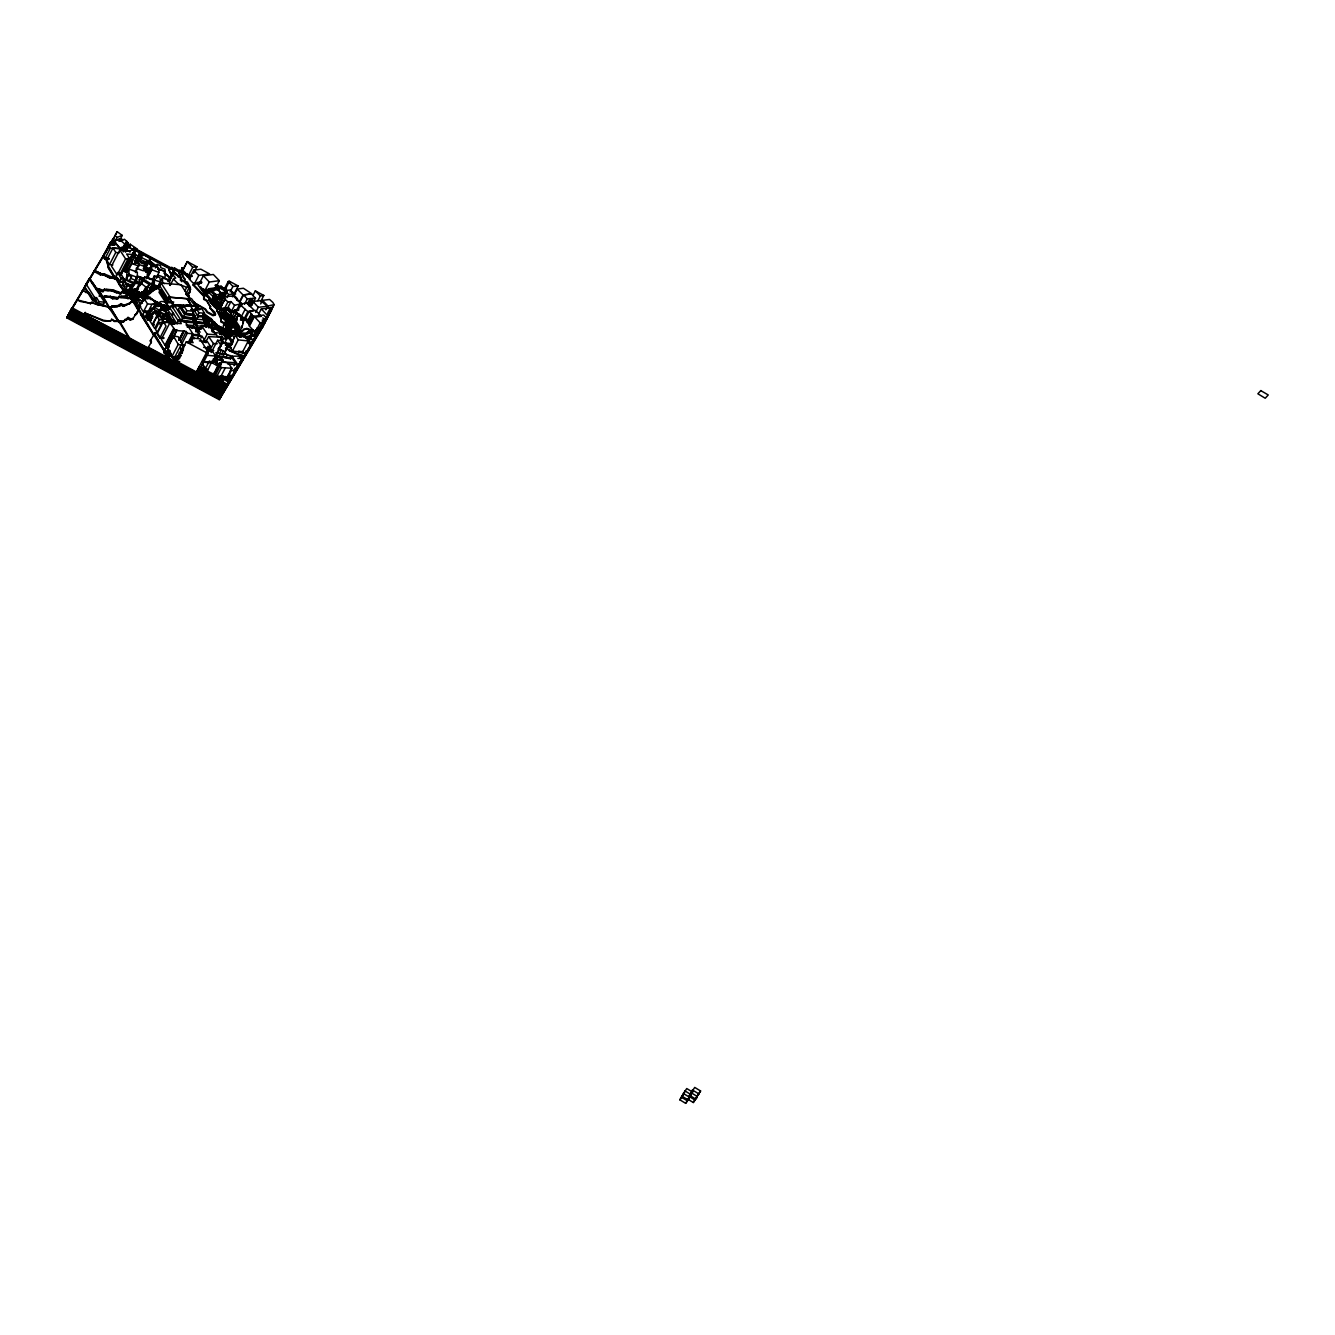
<?xml version="1.0" encoding="UTF-8"?>
<svg xmlns="http://www.w3.org/2000/svg" width="1335" height="1335" viewBox="0 0 1335 1335"><rect width="100%" height="100%" fill="white"/><g stroke="black" fill="none" stroke-linecap="round" stroke-linejoin="round"><path stroke-width="1.5" d="M139.374 279.449L140.893 278.615L139.374 279.449L139.09 283.804L135.87 283.07L136.537 277.046L136.27 282.603M131.564 259.207L131.881 263.579L126.892 273.074L126.875 278.297L128.961 274.259L128.978 269.053L137.338 272.173L137.321 277.396L135.236 281.418M228.719 307.951L231.439 313.208L228.368 309.753L228.719 307.951L231.639 310.938L238.932 309.904M169.061 346.433L166.892 345.682L165.24 348.952L174.968 329.812L169.879 322.82L161.318 339.34L164.989 345.181L168.727 347.1M145.465 266.783L145.382 264.564L140.909 262.962L140.876 261.493L138.356 260.492L138.273 264.263L145.465 266.783L143.379 270.821L136.187 268.302M167.275 317.647L167.259 318.548L167.543 317.146M234.109 318.364L234.626 315.961L234.743 320.517L234.459 317.697M178.757 273.692L179.174 271.239L181.109 278.581L179.107 273.024M182.728 346.9L183.179 350.771L183.896 344.63L183.079 346.232M189.403 293.032L189.837 290.596L189.403 293.032L185.732 294.534M139.391 283.771L139.724 278.781M139.658 283.27L141.443 282.553L141.627 284.255M146.166 263.179L146.249 262.077L136.754 257.788L136.921 260.475L146.166 263.179L143.279 268.602M229.937 345.848L230.721 348.368L228.151 346.483L227.985 344.647L232.023 344.213M227.851 346.065L228.335 343.979M125.173 281.418L127.192 274.91L131.464 276.612L131.281 278.631L135.035 280.133L133.049 286.207L133.3 283.487M127.192 274.91L126.775 279.632L134.785 282.853M223.763 324.238L223.579 325.957L223.946 322.703L221.059 321.151L220.559 316.245L217.021 310.721L221.043 319.165L220.709 321.835L224.096 323.571M259.474 327.893L257.188 328.093L256.904 330.012L256.12 329.678L258.039 331.264L259.941 328.093L251.164 343.879L248.293 342.695L248.777 338.423L253.066 330.162L257.588 332.014L255.385 336.153L253.967 335.536M238.448 335.652L242.57 335.168L248.644 337.755L248.977 341.343L251.714 342.778M248.293 342.695L252.565 334.434L253.066 330.162M162.703 319.933L163.02 317.196M163.938 318.598L164.405 314.509L167.476 315.961L167.025 318.03L168.911 318.831L167.359 319.983L163.938 318.598L162.186 321.952M238.064 327.726L237.864 329.428L238.414 327.058L234.693 323.254L234.276 321.218L234.343 323.921L238.414 327.058M135.636 272.54L139.257 263.813L135.236 262.311L135.119 260.392M221.109 343.896L221.71 339.407L220.158 337.221L208.644 336.604L205.974 341.743M222.828 298.373L220.041 298.039C218.323 297.438 220.158 292.265 225.899 294.551M219.207 298.456L219.774 296.253M243.27 321.568L243.037 323.254L243.621 320.884L240.734 319.349L243.621 320.884M162.336 319.749L162.72 316.962M160.45 316.412L159.649 312.841L163.771 314.943L163.22 318.815L160.467 317.797M239.232 328.393L239.115 329.244L239.799 326.941L236.162 321.368L236.295 324.105L239.582 327.726M236.979 316.378C237.496 323.704 234.71 317.78 238.348 315.294L236.645 317.046M256.203 335.452L252.565 334.434M260.408 326.992L253.316 340.275L248.777 338.423M173.567 269.086L173.984 272.64C178.339 274.092 177.104 276.478 173.633 273.308L172.882 271.389L174.618 268.068L187.367 274.91M137.855 310.621L137.155 312.924L138.723 308.418L137.772 310.788A20.526 9.979 27.4 0 1 135.302 314.91M153.091 279.683L147.718 277.68L147.668 275.794L146.299 278.765M253.617 336.22L255.586 336.487L256.086 335.002L254.735 334.918L256.053 335.686M157.146 313.208L157.58 311.372L151.956 307.984L149.804 309.486L153.742 313.792M172.515 320.767L171.514 323.537L172.515 320.767L168.46 313.675L167.759 316.946L168.46 313.675M171.764 323.037L172.248 321.268M168.744 347.617L168.761 346.049M144.747 276.962L143.479 279.182L152.123 284.522L154.393 282.536L153.592 279.849L144.747 276.962L140.192 285.506M232.407 316.495L233.024 320.45L232.407 316.495L235.127 309.853L237.88 309.436M223.93 325.289L222.227 328.861L220.325 328.861M235.127 309.853L234.076 312.907M215.636 364.505L216.737 361.535M241.635 326.124L241.652 327.926L243.387 322.569M125.407 286.825L122.286 285.29L124.939 279.666L132.749 283.471L130.096 289.111L130.997 286.825M122.286 285.29L124.939 279.666M167.075 322.619L167.86 320.884L166.908 320.216M231.239 375.936L230.638 377.204L231.239 375.936L227.935 375.052M216.971 353.224L214.818 357.913L222.962 341.677L222.261 340.642L217.605 340.291L211.28 352.523L211.965 349.803L212.198 351.088M213.333 359.082L214.985 360.383L217.204 355.661L218.306 355.627L215.819 355.794M169.144 315.561L167.476 312.724L166.691 314.309L169.144 315.561L167.409 318.915M189.37 287.242L174.234 271.956L172.349 272.474L172.515 274.593L175.769 278.03L173.433 279.048L178.256 283.904L186.683 287.325L189.37 287.242L186.616 292.549M262.928 326.641L219.274 399.682L66.75 317.813L71.973 307.734L224.497 389.603M77.53 299.924L90.663 303.395L80.417 301.476L76.813 299.741L77.881 299.257M86.091 283.954L84.355 287.309L92.866 300.826L94.768 300.992L97.305 305.031L99.04 301.677L96.504 297.638L94.601 297.471L86.091 283.954L89.111 278.915L104.614 302.194L102.878 305.548L99.157 305.198M83.271 290.329L82.269 290.713L89.295 292.699L93.567 299.474L95.469 299.657L98.006 303.679L103.563 304.196M87.376 282.269L89.111 278.915M108.519 245.657L110.354 248.16L119.8 248.56L117.063 244.705L112.207 244.505L110.671 242.069L102.845 256.587L104.697 259.057L108.786 259.441M105.448 252.131L110.671 242.069M108.736 246.658L110.822 242.62L113.492 245.256L115.561 242.069L114.109 240.867L111.756 245.39M110.288 244.038L117.196 231.673L122.236 235.394L119.766 240.183M111.79 242.069L112.841 240.066M114.71 236.445L117.196 231.673M82.92 290.997L86.158 291.881M112.207 242.636L113.592 239.95L112.908 239.149L108.218 246.975L108.903 247.643M104.697 259.057L110.354 248.16M92.515 283.421L89.729 278.314L96.787 289.728L102.979 291.714L104.397 289.178L112.29 289.778L121.301 292.816L120.701 293.984L111.673 290.963L103.796 290.346M115.427 240.617L117.079 237.413L122.236 235.394M89.295 292.699L85.807 292.549M113.992 245.089L115.561 242.069M123.421 251.848L121.669 248.844L113.024 247.926L106.717 260.091L109.453 264.63L112.874 264.981M100.976 273.708L94.568 270.271L93.951 271.439L100.359 274.876L100.976 273.708C106.299 273.675 110.605 277.363 115.761 278.014M122.503 281.635L119.75 281.284L118.214 278.598L115.845 277.847L115.144 279.199L108.152 267.834L107.985 263.98L108.402 267.334L115.411 278.681M107.968 265.548L119.182 284.488L125.306 293.483L126.324 292.198L127.676 295.769L115.845 277.847M100.359 274.876L104.08 275.06L104.681 273.875M109.453 264.63L115.761 252.465L113.024 247.926M96.787 289.728L97.488 288.377L109.52 308.518L112.007 306.015L117.981 305.598L121.068 303.629L123.955 305.181L130.029 303.012L123.337 306.366L120.45 304.814L121.068 303.629M110.488 321.284L103.412 320.25L84.923 312.991L103.079 320.917L110.488 321.284L111.656 319.249L114.543 320.784L119.466 321.034L129.445 337.939L147.951 347.884M110.571 308.569L111.189 307.384L91.13 302.695L110.922 307.884M92.866 300.826L94.601 297.471M98.84 290.112L99.441 288.927L103.579 290.546L102.979 291.714M119.816 250.012L111.472 266.132L117.213 274.96L125.573 258.84L119.816 250.012L130.279 250.98L132.699 249.395L134.852 252.732L125.173 271.94L126.858 272.056L135.219 255.936L132.999 252.832L124.639 268.952L126.858 272.056M94.768 300.992L96.504 297.638M124.522 247.709L126.608 243.688L127.376 244.338L125.29 248.377L124.522 247.709L126.308 247.125L124.339 245.44L126.858 241.268L122.169 250.446M101.727 291.647L102.328 290.479M118.882 241.151L124.505 239.282L128.394 243.087L125.039 249.378L124.255 248.71L126.675 244.272L130.329 246.224M104.08 275.06L109.854 278.164L110.455 276.979M135.402 251.431L136.787 248.744L130.179 244.222L127.509 246.107L125.423 250.129L128.093 248.243M98.94 296.036L109.787 297.221L112.674 298.773L117.764 298.79L118.364 297.622L104.831 295.786L102.645 298.289L102.211 296.253M125.256 251.514L127.976 246.725L136.237 251.33L137.071 250.112L140.459 251.981L138.69 255.385M125.323 251.831L127.976 246.725M102.244 296.887L103.746 297.655M106.249 290.463L106.85 289.295M128.777 246.908L130.179 244.222M102.645 298.289L103.346 296.954L109.787 308.001M109.854 278.164L113.558 278.348L114.159 277.163M103.396 298.322L104.013 297.154M104.213 296.954L104.831 295.786M107.968 290.78L108.586 289.595M117.697 272.574L115.961 275.928L119.399 281.952L122.153 282.302L123.888 278.948L120.45 272.924L117.697 272.574L121.151 278.598L123.888 278.948M94.218 270.938L110.104 277.663L117.146 278.548M119.966 274.359L128.327 258.239L129.545 258.406L121.201 274.526M111.673 290.963L112.29 289.778M118.214 278.598L116.796 279.215M120.567 275.244L128.928 259.123L128.327 258.239M109.787 297.221L110.388 296.053M113.325 291.38L113.942 290.212M129.545 258.406L126.625 254.034L132.699 254.568L124.339 270.688L125.173 271.94M119.399 281.952L121.151 278.598M119.182 284.488L125.573 292.982M108.235 306.683L118.765 322.369L123.521 321.902L128.043 317.396L130.93 318.931L133.2 318.347L130.313 320.116L127.426 318.564L128.043 317.396M133.817 257.388L135.402 254.334L135.653 260.842L134.067 263.896M112.674 298.773L113.275 297.605M116.212 292.932L116.829 291.764M109.52 308.518L110.221 307.167L129.178 338.439L128.477 337.338M125.29 280.15L121.669 277.363M112.007 306.015L111.389 307.2L119.633 306.182L120.801 304.146L123.604 305.865L127.142 304.78M136.32 259.274L140.459 251.981M116.379 298.957L116.979 297.788M119.516 293.8L120.117 292.632M138.339 260.392L142.394 253.199L150.454 258.69L148.869 261.093L139.04 256.437L135.185 263.846L135.019 261.143L138.273 262.678M139.524 256.353L136.387 261.543M113.659 306.599L117.363 306.783M125.64 283.421L123.888 286.775L125.523 289.612L130.329 289.395L132.065 286.04L125.64 283.421L127.276 286.241L125.523 289.612M131.03 298.673L131.648 297.505L128.527 297.638L125.623 296.086L119.182 296.253L118.581 297.421L131.03 298.673L132.465 296.136L140.509 294.801M128.177 295.135L126.007 292.131L122.119 291.447L121.518 292.615L125.306 293.483M136.971 263.179L138.356 260.492M137.488 292.966L131.147 293.183L129.078 292.065L127.943 294.251L125.623 293.55L123.654 290.429L125.54 289.695M129.729 279.983L131.464 276.612M138.757 262.494L141.61 257.104M121.034 297.538L121.652 296.37M123.704 293.183L124.305 292.015M135.102 271.806L139.257 263.813M111.656 319.249L114.193 321.468L123.871 321.234M125.623 293.55L126.324 292.198M119.633 306.182L120.233 305.014M127.943 294.251L126.775 292.332L127.926 290.296L135.002 289.194L141.86 294.651M128.26 290.88L127.526 292.315L127.926 290.296L134.968 289.278M125.023 297.254L125.623 296.086M131.314 285.173L129.578 288.527L130.329 289.395M127.125 293.817L127.743 292.649L130.162 295.753L138.089 295.335L143.546 297.455L135.369 295.586M136.187 277.713L137.071 276.212M130.279 290.212L130.947 289.461L123.654 290.429M137.088 276.595L144.547 278.297M144.514 265.448L146.249 262.077M123.337 306.366L123.955 305.181M135.87 283.07L136.554 281.735L134.868 280.817L137.321 283.204L141.093 283.22L142.278 281.184L141.577 282.436M127.91 298.806L128.527 297.638M123.955 292.682L130.363 294.701L131.147 293.183M125.14 305.515L123.688 305.698M140.626 293.249L139.057 296.27L129.912 296.253L130.696 294.751L129.078 292.065M137.054 283.704L137.655 282.536L139.691 282.636M146.416 267.968L144.514 265.264L146.216 266.199L148.869 261.093M147.801 263.796L150.454 258.69M127.192 291.731L134.268 290.613L135.002 289.194M144.781 270.705L145.815 271.255L144.781 270.705L146.767 267.3L144.847 264.597L146.566 265.531M149.637 273.224L145.832 271.94L146.767 267.3M118.765 322.369L119.466 321.034M132.465 296.136L131.848 297.304L139.057 296.27M126.775 292.332L133.283 292.131L136.487 288.744L134.902 290.396M132.065 301.994L130.229 302.828L132.449 301.844L131.364 298.806L137.956 309.97M139.791 282.469L138.606 285.089L139.474 283.587M132.599 297.338L133.216 296.17M145.832 271.94L146.8 267.517L150.671 268.685L150.655 266.833L149.603 268.852M130.363 294.701L134.084 294.885L134.868 293.366M144.647 290.646L143.596 292.031L145.031 292.932L149.353 284.589L142.795 280.5L136.12 291.113L138.473 288.827M140.976 282.236L142.712 278.865L143.029 281.568M121.268 322.503L127.225 318.765L124.355 320.534L124.956 319.349M132.449 301.844L133.15 300.509L138.223 309.47M151.706 265.264L147.25 273.859L147.384 278.348L151.84 269.753L151.706 265.264L158.331 267.617L158.999 272.423L156.312 277.58M131.014 299.474L134.802 298.589L131.281 298.973L132.716 301.343M134.084 294.885L136.704 294.484L138.306 291.597L141.41 293.266M163.204 310.521L158.982 303.445L142.778 293.9L141.21 296.921L135.119 296.086L135.903 294.584L130.613 294.918L128.978 292.231C131.531 293.7 137.288 294.935 138.69 291.564M130.496 302.311L136.27 298.906M123.521 321.902L124.138 320.717M137.422 303.145L134.384 301.326L137.305 296.67L139.124 297.772L140.475 296.287L144.714 298.823L142.178 301.61L136.12 297.972M136.804 296.704L137.405 295.536M138.089 295.335L134.384 301.326M143.279 298.473L140.642 296.42L137.004 297.705L134.384 300.575M137.905 296.47L139.474 293.45L141.376 293.116L140.158 295.469L137.522 296.086M140.759 306.533L137.972 306.249L135.736 302.377L137.472 299.023L142.495 301.076M138.84 296.887L138.239 298.055L140.642 296.42M140.976 294.101L142.194 291.748L145.048 293.85L151.022 291.03M155.361 267.985L157.196 264.447L160.584 265.698L160.734 267.668L164.973 269.186L165.123 277.663L158.181 275.127L156.629 278.147M141.51 295.335L145.832 286.992L140.425 282.786M142.995 294.05L146.45 287.392L149.353 284.589M130.313 320.116L130.93 318.931M137.972 306.249L139.724 302.878L137.472 299.023M142.294 298.373L143.679 295.686L149.286 298.289M144.18 295.536L154.593 287.526L154.293 284.806L157.797 286.174M146.199 293.583L145.181 292.732L146.683 290.88L145.532 292.065L146.716 294.518M152.641 279.182L154.393 275.794L159.916 277.613L160.434 282.019L157.797 287.092M146.833 290.73L148.736 291.03L150.638 289.378L152.073 290.146L155.044 288.126M136.337 314.292L136.938 313.108L135.035 315.41L137.755 311.739M143.896 298.189L139.758 306.182L143.379 311.906L147.534 303.913L143.896 298.189L147.768 298.556L146.683 296.854L145.031 300.041M151.155 284.555L153.592 279.849M164.672 349.82L164.672 351.639L167.893 354.626L164.873 349.47L164.071 352.807L169.378 359.165L154.376 333.85L153.675 335.185L140.676 314.309L138.807 308.886L153.942 334.685M139.958 306.449L138.373 309.103M144.464 298.706L145.849 296.02M144.581 290.246L148.052 292.382L152.123 284.522L150.421 287.959M144.147 300.191L146.333 296.47M154.393 275.794L154.91 280.183L151.406 286.958L155.077 288.176M146.767 296.353L153.725 290.179L160.033 287.459M154.393 282.536L150.321 290.396L148.052 292.382M150.221 290.997L146.516 294.134M150.154 292.715L150.838 291.364M154.593 287.526L153.024 290.546L152.724 287.826L154.293 284.806M150.288 290.045L152.073 290.146M148.402 298.606L146.933 298.556M152.357 291.247L153.725 290.179M140.676 314.309L164.071 351.005M151.723 290.813L156.228 285.957L157.63 286.508L156.929 287.843M149.687 317.663L151.422 314.309L149.453 311.272L144.797 310.871L143.045 314.242L145.031 317.279L148.135 317.546L149.22 315.36L150.404 316.796L152.908 316.862M159.182 284.238L162.453 277.93L169.595 280.5L169.745 285.34M144.931 312.056L148.202 311.656M159.649 284.121L160.25 282.937L159.065 285.073M160.884 307.1L158.898 303.612L152.257 299.39L142.595 294.234L139.307 293.783L141.193 293.45M188.669 301.577L190.054 298.89L180.993 284.772L161.068 283.02L158.281 288.393L167.342 302.511M171.514 275.143L169.011 270.187L171.781 267.417L187.017 275.577M169.011 270.187L170.329 268.218M145.031 317.279L146.767 313.925L144.797 310.871M147.851 312.323L151.99 304.33L156.696 302.261L151.673 299.34L150.288 297.188L146.683 296.854M169.679 278.164L164.455 272.64M149.22 315.36L146.967 315.26L145.915 317.279L147.718 320.166L151.189 320.417M171.781 267.417L169.979 268.886M169.779 272.407L169.361 269.52M166.942 278.848L166.541 279.532M170.129 272.891L170.129 271.723M154.777 303.462L156.679 304.78L155.194 307.217L155.978 306.115L154.076 304.797L154.793 303.612M154.076 304.797L154.927 303.729L155.895 305.882M154.576 304.397L155.261 303.496L158.064 305.214L161.285 304.914L160.684 306.099L157.447 306.382L155.594 305.398L156.295 304.046L157.113 305.365M159.532 303.128L156.462 301.593L155.861 302.761L158.748 304.313L159.532 303.128L164.238 311.072M152.207 310.271L153.942 306.916L161.385 305.098L162.953 307.15L161.218 310.504L157.196 313.408L158.932 310.054L162.953 307.15M156.696 302.261L152.974 309.036L154.409 308.151M147.718 320.166L148.752 318.164L146.967 315.26M155.394 305.131L157.196 305.198M167.759 281.318L172.349 272.474M174.618 268.068L173.216 269.77M171.247 277.413L171.03 275.844L171.581 276.745M149.353 318.815L150.404 316.796M168.844 281.668L172.515 274.593M169.645 280.801L174.234 271.956M154.209 311.656L149.603 320.517L152.273 324.639L156.879 315.761L154.209 311.656L157.747 312.006L160.567 316.011L156.879 315.761M157.447 306.382L158.064 305.214M158.932 304.297L158.982 303.445M158.748 304.313L159.349 303.145M159.733 303.796L160.984 303.729L159.733 303.796L160.651 305.415L166.408 306.633L162.77 305.832M170.096 285.473L173.767 278.398M160.651 305.415L164.722 305.214M161.668 304.814L168.711 305.615M161.769 305.148L162.67 305.498M179.541 270.721L191.89 276.495L187.684 277.029L182.211 271.322L187.3 261.577L196.946 266.75L193.575 273.241M162.069 305.098C154.359 300.525 167.075 300.041 167.376 305.315M162.369 305.565L166.608 306.766M182.094 267.784L180.859 271.789L183.145 268.368L182.094 267.784L183.145 268.368M157.113 316.228L152.524 325.089L154.71 328.543L159.299 319.666L157.113 316.228L161.018 316.645L163.437 320.05L161.585 323.587M163.454 315.26L165.19 316.195L164.088 318.197L166.925 312.841L161.452 308.802L157.864 315.01L160.05 311.489M159.699 312.156L161.452 308.802M163.187 309.203L160.934 310.287L165.139 309.136L173.3 323.137M162.219 307.534L162.837 306.366L161.135 306.366M180.859 271.789L182.611 268.435M168.627 297.138L187.15 298.773L192.023 306.366L173.5 304.78L168.627 297.138L190.054 298.89M181.393 272.44L184.931 279.766C179.991 274.76 180.242 264.297 188.018 276.362L192.24 275.811M166.324 306.299C168.46 307.918 160.951 305.398 165.056 307.15M166.675 304.23L170.129 297.138L161.068 283.02M165.156 307.484L169.495 308.485M165.139 309.136L164.539 310.304M166.808 306.9L167.609 307.451L164.172 306.8M164.205 322.853L159.082 322.469L155.528 329.311L157.18 332.465L154.743 333.316L157.53 331.764M167.409 307.317L168.31 307.667M150.304 340.842L150.905 339.674L150.922 342.995L150.304 340.842L155.094 332.649M162.036 318.314L163.771 314.943M167.159 308.852L171.431 315.16L172.832 312.473M164.405 314.509L162.67 317.863L165.523 319.232M168.41 308.001L164.956 307.334M186.483 273.708L186.917 276.362L190.321 278.815L186.483 273.708L188.368 275.694L191.189 275.327M171.531 303.062L172.315 303.979M169.011 308.418L164.555 307.067L168.811 308.268M157.013 332.715L160.734 325.606L159.082 322.469M165.724 316.095L167.476 312.724M169.795 308.952L166.358 308.302L167.86 309.904L169.345 307.05L178.506 321.318M169.962 308.268L171.431 305.448L181.894 321.735M184.113 281.134L187.351 282.019L190.338 287.242L190.321 289.895L187 282.686L184.113 281.134L185.281 279.098M172.866 322.519L163.304 321.735L157.029 333.817L159.799 338.139L163.671 338.489M173.316 303.028L165.824 302.544L169.996 309.103L158.999 292.298L160.4 289.612L168.06 301.543L173.767 302.044M166.391 316.428L168.127 313.058M163.955 322.67L165.957 322.67M187.684 277.029L192.724 267.3L196.946 266.75M173.5 304.78L168.694 297.004M173.583 305.932L174.368 306.85M182.761 305.682L174.151 305.064L172.766 307.751L171.364 305.582L181.393 306.316M167.042 320.5L167.826 320.817M193.708 270.187L198.781 275.41L209.578 273.925L200.851 269.186L193.708 270.187L189.153 278.982L194.226 284.221L201.418 283.22M167.225 322.269L168.911 318.831M159.799 338.139L166.057 326.04L163.304 321.735M184.864 290.863L186.683 287.325M173.533 313.558L172.132 316.245L177.121 324.005M178.356 309.536L179.825 306.716L184.714 314.309L194.61 315.327L192.724 312.14M174.935 323.771L172.916 320.216L171.915 321.952M186.883 294.785L189.754 292.365M193.475 284.455L204.005 295.536L204.021 298.706L206.908 300.258L210.479 307.117L206.558 300.926L203.671 299.374L203.654 296.203L193.124 285.123L194.226 283.187L201.769 282.553M194.226 283.187L193.124 285.123M183.346 305.231L181.944 307.918L185.431 313.341L192.557 313.975L193.942 311.289L190.454 305.865L183.346 305.231L186.833 310.654L193.942 311.289M194.226 284.221L198.781 275.41M187.15 298.773L192.006 306.399M186.166 293.683L187.584 296.27L188.969 296.12L187.584 293.45M164.989 345.181L173.55 328.66M197.68 282.486L197.73 283.721L197.68 282.486L201.702 281.935M165.673 345.231L174.234 328.694M176.954 323.504L178.857 319.833L184.38 320.383L192.807 333.767L188.035 342.945M207.426 294.601L203.654 290.863L203.704 289.194L204.939 290.479L214.935 289.144L219.324 280.684L213.35 274.476L203.337 275.794L198.264 285.607L204.238 291.831L208.243 291.297M190.688 300.408L197.997 309.219M164.071 352.807L164.672 351.639M173.316 335.969L167.042 348.051L171.998 356.428L177.388 358.047L183.663 345.965L178.273 336.787L173.316 335.969L178.273 344.347L183.663 345.965M174.218 304.931L182.511 318.097L193.909 319.098L193.208 318.014L183.245 317.129L184.714 314.309L179.758 306.85L183.813 307.067M185.431 313.341L186.833 310.654M168.293 346.583L176.871 330.062L174.968 329.812M173.483 337.922L176.871 330.062M167.242 350.988L170.98 354.693L167.926 352.557L167.242 350.988L168.36 349.002L171.331 354.025M200.784 287.192L203.871 292.482L209.044 296.587L209.779 298.639L205.807 295.719L200.3 288.11L200.784 287.192L204.589 291.147L208.594 290.613M166.391 355.31L166.992 354.142M193.842 302.411L205.49 309.002L207.559 311.923L213.333 315.027L215.602 314.426L214.968 312.29L210.012 307.818L215.252 315.11L212.983 315.694L207.209 312.59L205.139 309.67L193.842 302.411L198.381 308.619M170.146 352.006L169.979 350.454M167.275 355.794L167.976 354.459L169.962 355.527L176.087 361.051L225.548 387.601M194.81 305.865L186.266 305.114L194.81 305.865L196.679 308.752M176.087 361.051L169.962 355.527M203.654 290.863L203.704 289.194M178.757 340.108L183.512 330.93L186.232 331.514L187.317 333.266L192.807 333.767M178.89 340.291L183.646 331.113L177.288 330.579M179.19 340.024L183.946 330.846M204.238 291.831L209.328 282.019L219.324 280.684M179.407 340.375L184.163 331.197M193.341 313.775L195.361 317.179M194.66 311.222L196.128 308.402L198.915 312.757L204.605 313.258L203.154 316.078L197.446 315.577L198.915 312.757M205.99 289.712L207.442 292.799L205.99 289.712L215.285 288.477M171.998 356.428L178.273 344.347M180.525 342.528L186.232 331.514M193.208 318.014L194.676 315.193L184.714 314.309M208.61 288.744L208.46 291.013L208.61 288.744L215.636 287.809M174.084 356.595L177.572 361.301L174.084 356.595L177.739 357.38M205.807 295.719L207.91 291.647L209.995 290.98L214.518 295.168L215.552 296.303L213.183 296.687L211.23 300.375L220.025 310.521L218.506 307.033L215.335 305.114L211.581 299.691L219.324 298.206M193.975 318.965L192.524 321.785L181.126 320.784L182.595 317.964L193.975 318.965L192.59 316.796L195.427 317.046L194.042 319.732L195.427 321.902L203.971 322.653L205.373 319.966L196.829 319.215L192.641 312.69L194.042 310.004L198.147 316.662L205.34 317.146L203.871 319.966L205.306 320.1L203.421 316.929L203.454 313.858L211.13 318.614L214.551 322.92L203.12 314.526M174.484 357.613L180.759 345.531M181.61 344.28L187.317 333.266M178.089 356.712L175.619 357.062L178.189 359.632M209.428 292.282L210.813 289.595L218.056 290.012L220.342 292.382L218.256 296.403M176.253 357.68L175.97 356.395M178.439 356.045L176.988 356.545L179.324 358.831M179.441 352.09L179.574 352.357M180.759 349.803L180.842 347.701M191.923 328.226L194.71 322.853L192.624 319.599M195.427 321.902L198.214 316.529M181.093 349.136L182.144 352.874M189.019 342.311L190.838 338.806L193.108 342.661L186.266 341.877L176.27 361.151L179.691 361.551M178.923 356.478L178.523 354.926L180.041 357.563M196.862 322.019L203.905 322.786M219.374 288.644L216.42 286.324M208.961 300.008L214.351 306.866L217.238 308.418L217.505 310.02L210.346 302.561L208.961 300.008L210.129 297.972M193.024 320.901C199.032 324.705 197.346 332.098 193.308 325.54L185.999 324.906M197.563 323.103L196.162 325.79L203.003 326.391M214.184 290.796L215.92 287.442L218.389 287.075L224.547 289.078L227.284 291.864L221.159 292.782L215.92 287.442M220.342 292.382L221.41 294.167L216.337 294.785C214.751 291.481 211.314 298.122 214.251 298.823L212.665 297.772M189.503 343.195L192.24 337.939L200.167 338.873L208.41 352.924L198.414 372.198L196.445 371.981L206.441 352.69L208.41 352.924M216.337 294.785L213.817 299.657L212.782 298.523L214.518 295.168M213.35 297.772L215.436 293.75M196.462 331.247L195.928 331.864M218.606 295.736L219.674 297.538L213.216 297.772M207.893 317.73L203.404 313.274M213.183 300.559L219.057 305.198L222.061 310.755L213.7 301.476L213.85 297.588M219.808 287.809L218.99 289.278L221.059 286.341M220.175 287.375L220.776 286.207M197.847 330.629L198.448 329.445L195.577 331.213L201.084 327.743M199.282 328.076L198.665 329.261L200.717 327.692M226.6 289.111L220.792 286.858L226.766 292.165M204.155 319.732L202.786 318.231M205.673 325.773L204.856 318.381L205.89 316.378L204.172 315.544M201.535 325.623L207.192 334.134L215.552 334.768L209.695 326.274L201.535 325.606L197.947 332.532L201.418 337.822M216.103 297.338L216.22 299.24L216.103 297.338L220.025 296.854L219.14 295.853L225.548 295.219M216.671 297.304L221.109 301.727L220.058 303.746L215.619 299.324L216.671 297.304L221.81 297.104L223.179 297.705L222.127 299.724M214.051 323.687L206.491 317.98L209.795 320.767L210.129 319.732L207.476 319.249M207.025 317.062L205.74 314.86M238.982 308.302L241.985 303.629L236.529 299.724L237.446 298.79L234.643 295.836L224.013 296.77L225.398 298.556L221.209 306.249L216.754 302.661L215.886 300.292L221.777 305.531L220.392 303.746M216.187 299.891L220.409 303.078M206.908 319.115L206.942 318.231L208.177 325.44M207.793 317.83L207.376 316.395M197.83 337.688L199.399 334.668L194.927 327.943L187.1 326.674M215.619 299.324L217.738 299.007L218.79 296.987M219.407 296.136L221.159 292.782M207.926 319.415L209.228 327.325M221.41 294.167L217.738 299.007M204.706 326.541L206.107 323.854L203.17 319.299L206.024 323.988L197.48 323.237L194.626 318.548M208.377 319.732L209.578 326.641L213.917 329.428M226.8 291.28L224.48 288.744L228.268 281.418L229.487 281.301L238.197 285.974L234.409 293.299M208.844 320.133L209.929 325.974L214.268 328.76M229.487 281.301L225.698 288.627L224.48 288.744M225.999 330.212L227.3 329.144L225.648 331.063L213.216 323.537L216.921 327.442L215.903 326.691L217.071 324.655L209.945 319.866C216.704 326.291 225.164 329.578 233.809 331.28L237.38 330.129L235.544 331.798L228.769 330.079L227.951 331.447L225.999 331.297L211.147 324.238L223.379 329.678M220.759 299.123L221.81 297.104M211.13 318.614L211.981 320.684L211.03 318.698M232.507 296.854L234.076 293.817L230.321 289.945L225.732 290.579L222.778 297.705L226.683 291.547L220.041 304.413L221.443 306.199L220.559 306.366L224.146 311.022L223.396 308.235L227.317 308.569L230.955 312.29L236.412 311.506M221.393 299.791L222.444 297.788M208.877 327.993L210.68 324.939L209.912 325.957M210.129 319.732L218.005 325.707L217.538 326.674L212.899 321.318M220.559 306.366L225.398 298.556M212.849 321.685L212.415 322.569L207.042 319.082M203.604 341.059L207.192 334.134M219.207 311.889L223.045 317.747L225.932 319.299L225.899 320.917L222.695 318.414L219.207 311.889L220.375 309.837M227.15 297.588L228.719 294.568L234.076 293.817M230.071 291.981L232.907 286.491L238.197 285.974M215.486 323.454L215.069 324.355L217.655 326.374L224.697 329.511M221.243 312.123L223.98 316.095L226.867 317.647L227.351 320.834L221.243 312.123L222.411 310.087M211.848 331.097L213.233 328.41L217.855 328.961L221.743 334.885M213.967 328.46L217.855 329.278L217.171 330.613M212.382 332.065L213.233 328.41M223.729 310.137L227.918 301.96L230.938 301.593L234.576 305.298L241.368 303.712M235.945 329.261L232.574 327.058L230.755 321.902L230.972 313.909L231.923 319.849L231.105 321.218L232.924 326.374L235.811 327.926L233.842 332.882L216.637 327.642L215.135 328.41L232.273 333.5L233.508 333.566L235.127 330.629L233.809 331.28M215.903 326.691L217.071 324.655M228.819 320.767L227.451 316.662L224.564 315.11L223.679 311.723L224.914 314.443L227.801 315.995L229.169 320.083L228.001 322.135L230.087 328.694L228.352 321.468L229.169 320.083M225.648 308.151L226.316 311.322L225.648 308.151L227.668 307.901L231.289 311.622L236.762 310.838M216.287 328.31L217.271 326.758L216.253 326.024M237.213 289.078L233.558 296.12L239.399 301.977L243.053 294.918L251.798 293.783L243.421 288.26L237.213 289.078L243.053 294.918M223.396 308.235L224.08 309.453L226.967 309.253L230.938 301.593M230.187 320.65L228.569 314.71C224.163 313.158 225.381 310.805 228.919 314.025L230.538 319.966L229.37 322.019L231.556 328.61L229.72 321.334L230.538 319.966M206.191 352.44L208.56 347.884L207.743 346.382L210.646 346.583L208.293 351.138M219.808 329.094L220.158 328.21L223.112 329.745M220.425 328.226L220.892 327.259L218.005 325.707M208.644 336.604L213.433 343.546L209.879 350.387L213.717 350.571M236.846 299.407L239.733 301.293M225.081 322.286L226.416 328.427L225.081 322.286L226.249 320.25M222.227 328.861L220.659 328.193M234.576 305.298L230.605 312.957L226.967 309.253M204.622 366.941L202.603 368.41L204.622 366.941L202.553 364.021L204.038 361.551L212.298 362.319M231.706 335.786L219.858 334.251L220.792 332.966L232.056 335.102M226.533 322.202L228.635 328.76L226.533 322.202L227.701 320.166M220.091 334.301L221.209 332.699M239.199 336.437L237.029 333.616L231.572 333.533L234.359 337.672L232.273 341.693L229.487 337.571L231.673 333.133L222.027 331.33L221.41 332.498L231.255 335.202L231.856 334.017L237.964 334.451M222.761 330.529L223.829 328.727L230.571 330.396L231.072 329.311L225.765 329.995M224.413 328.594L223.245 330.629L224.413 328.594L230.938 329.428M249.061 305.715L252.799 298.539L249.061 305.715L251.764 305.348L255.502 298.172L251.364 293.9L243.554 294.985L239.833 302.177L242.336 304.764M212.031 361.868L209.245 361.234L204.939 369.561L207.709 370.195L211.898 361.451L216.637 362.269L218.022 366.04L213.7 374.367L199.232 366.608L201.201 366.825M220.692 339.808L222.261 336.787L217.471 336.353L215.169 332.649L222.978 333.316L226.716 339.007L224.38 343.546M243.754 319.532L247.859 311.606L254.167 310.304L246.925 302.911L239.666 304.297L235.561 312.223L243.754 319.532L246.908 318.881M224.764 333.283L225.281 332.081L231.856 334.017M225.999 331.297L229.119 329.395L233.792 331.147L238.648 329.945L236.812 331.631L233.475 331.647L224.063 329.261M217.672 330.262L225.865 332.181M226.666 330.73L228.151 329.461L226.883 330.463M237.029 312.74L235.995 313.942L237.029 312.74L244.105 318.865M237.747 310.688L238.448 309.353M221.209 343.295L223.562 338.773L222.261 336.787M236.679 327.843L233.491 325.44L232.557 321.151L233.825 324.772L237.029 327.175L236.729 329.678L237.029 327.175M218.456 349.036L220.225 345.598M225.982 334.952L220.692 333.133M211.948 363.003L215.536 356.078L212.716 351.572L207.058 351.038M222.962 341.677L216.62 353.892L215.936 352.874M227 334.735L225.665 336.687L227.684 334.501L231.94 335.586M226.65 335.402L227.684 334.501M228.368 333.65L228.969 332.465M214.985 360.383L213.25 359.248M216.187 357.713L217.204 355.661M238.815 314.626L244.455 318.181M244.522 304.246L247.309 298.856L255.502 298.172M216.971 359.148L215.219 362.503L217.955 356.729L219.975 356.812L223.245 361.401L216.737 358.765M217.955 356.729L214.985 362.135M219.324 354.009L221.36 350.087L225.298 351.756L223.562 355.11L216.387 352.473M239.115 315.978L239.799 314.643M228.118 338.506L229.169 336.487L225.982 337.071M217.538 359.198L215.803 362.553L220.075 364.705M217.955 356.295L230.421 358.815M216.287 363.087L218.022 359.716M227.351 335.168L230.588 336.053M247.392 303.863L250.179 298.473M221.56 354.476L223.462 350.788M233.825 330.98L233.391 331.981L234.776 331.297M240.984 317.229L245.189 309.286L239.666 304.297M211.981 373.45L215.119 375.352L214.251 372.949L214.868 375.853L214.334 372.782M219.324 359.916L220.826 356.979L232.106 358.114L235.494 362.77L233.975 365.69M248.093 304.58L250.88 299.19M252.916 295.552L255.335 290.88L263.829 295.452L260.609 301.677M244.105 320.2L241.552 317.964L244.105 320.2L247.809 320.367M227.384 346.566L225.648 349.92L226.549 349.536M226.783 347.767L228.535 344.413L225.515 342.845L222.728 343.178M216.02 369.511L219.524 362.736C222.344 362.419 224.363 361.752 228.318 363.153L231.923 368.276L227.534 376.737L216.988 376.136L214.985 373.216L219.374 364.739L220.859 364.772L216.47 373.233L214.985 373.216M228.151 346.483L228.202 345.381M220.292 364.505L222.928 360.033L220.826 356.979M235.394 335.302L229.587 346.516L232.423 351.105L242.486 352.123L248.293 340.909L245.456 336.32L235.394 335.302L238.231 339.891L248.293 340.909M250.262 306.583L252.916 301.476L260.392 300.642L267.534 306.282L265.765 309.687M220.659 364.405L222.928 360.033M234.326 332.198L238.03 332.365L240.434 330.045L238.565 331.697L235.527 331.881L236.262 330.379L234.259 331.964L237.079 329.011M249.094 311.506L244.922 319.566L247.643 322.152L251.814 314.092L249.094 311.506L255.619 310.438L261.36 316.345L254 317.263L251.197 314.109L247.008 322.169L249.829 325.323L254 317.263M224.297 353.742L233.308 357.096M229.37 350.905L243.988 355.777C240.734 357.863 215.769 342.494 229.72 350.237M238.865 332.916L237.346 335.636L238.865 332.916L246.091 333.166L248.894 331.047L251.13 332.265L251.08 333.95M216.988 376.136L221.36 367.659L219.374 364.739M227.134 357.329L219.224 356.645M240.6 331.948L242.903 330.513L238.03 332.365M239.699 336.203L242.553 335.903L239.365 336.887L241.234 337.288M257.955 300.642L260.375 295.986L263.829 295.452M232.423 351.105L238.231 339.891M253.066 330.529L246.741 328.343L243.37 329.812L246.391 329.011L253.066 330.529L257.288 333.717M230.421 355.544L226.766 355.344M221.093 375.752C217.338 387.367 220.659 371.213 223.663 377.137L221.577 381.176L219.808 380.225L221.894 376.186L223.663 377.137M220.926 376.303L225.315 367.843L231.923 368.276M219.507 379.924L221.593 375.886M242.57 335.168L240.584 336.503M225.198 332.248L242.87 334.718L251.13 332.265M248.627 323.704L252.816 315.644M230.671 358.931L232.09 356.195L238.832 356.145L241.552 359.582L239.416 363.671M248.811 324.322L252.982 316.262M223.279 377.855L220.759 378.906L222.928 378.539L228.335 382.227L229.253 380.675L227.734 378.089L223.362 377.621L223.379 380.425L198.882 367.275L200.851 367.492M255.686 312.423L258.339 307.3L267.534 306.282M253.967 316.245L249.028 325.79L255.235 332.348L257.922 331.998L262.327 321.902L263.729 321.668L262.227 320.083L264.881 319.749L266.166 317.63L263.696 315.027L253.967 316.245L260.191 322.803L262.862 322.469L255.586 336.487M221.109 380.358L223.195 376.337M260.675 303.963L262.561 300.325L269.587 299.474L272.857 302.428L274.159 304.647L269.587 313.258M242.202 336.57L246.524 336.62L245.056 337.538L249.345 338.239M223.729 379.757L222.695 381.76L221.994 380.608M243.22 334.05L238.514 333.533L245.74 333.85L248.894 331.047M242.837 351.455L238.381 351.706L244.622 353.241L246.858 350.805L245.79 351.205M258.523 314.309L261.31 308.936L270.321 307.984L271.372 309.086L266.733 318.03L265.698 316.929M239.966 352.256L244.622 353.241M231.305 370.362L230.721 369.678L228.168 376.403L231.305 370.362L234.826 370.629L237.513 366.14L236.495 364.605L227.551 363.888M226.7 380.108L227.734 378.089M228.469 378.79L227.801 379.474L230.988 376.52M228.202 382.694L232.156 375.485L230.538 375.452L227.885 380.558L228.786 381.827L227.384 378.756L223.012 378.289M240.133 357.129L242.887 357.596L240.133 357.129L239.315 358.498L237.83 358.331M229.537 378.222L228.118 379.457M228.452 380.575L231.255 375.485M219.274 399.682L229.019 381.042L228.235 379.891L229.87 379.924L228.936 378.539L230.554 378.573M266.065 309.603L267.951 305.982L274.159 304.647M234.826 370.629L231.706 376.67L228.168 376.403M249.278 343.078L247.142 340.158L250.212 345.298L249.612 342.394M241.552 359.582L234.376 372.198L233.358 370.663M255.452 331.447L257.188 328.093M238.231 365.123L235.794 369.812L234.91 368.61M255.235 332.348L260.191 322.803M255.352 332.849L257.972 327.809M257.054 333.533L255.586 331.664M251.581 342.411L251.364 343.445M267.551 313.358L270.321 307.984M263.729 321.668L258.756 331.264L257.388 331.43M259.941 329.294L266.166 317.63M271.372 309.086L262.511 324.505M262.578 327.309L271.622 309.853L234.726 371.514L233.708 369.979M685.639 1103.327L689.11 1098.438L685.639 1103.327L679.765 1099.773L683.22 1094.867M681.885 1096.118L686.741 1088.542L692.615 1092.097L687.759 1099.69L681.885 1096.118L683.954 1093.916M689.544 1095.317L694.717 1087.424L700.591 1090.979L695.435 1098.889L689.544 1095.317L692.615 1092.097M687.759 1099.69L690.545 1094.316L684.671 1090.745M689.811 1096.435L691.196 1093.749L688.827 1096.285L694.701 1099.84L697.087 1097.32L693.316 1102.526L687.425 1098.972M691.93 1092.798L693.316 1090.111L690.946 1092.631L696.82 1096.202L699.206 1093.665M693.316 1102.526L694.701 1099.84M695.435 1098.889L700.591 1090.979M1260.824 390.638L1268.25 394.96L1265.213 398.247L1257.87 393.792L1260.891 390.504M242.002 327.259L240.083 330.713M221.36 350.087L218.122 349.119L218.84 347.801M225.648 349.92L228.535 344.413M138.957 284.422L136.137 289.411M223.562 355.11L227.935 346.85M166.925 312.841L165.824 314.843L159.599 311.639M139.124 284.272L139.741 283.103M66.75 317.813L110.037 245.189M85.273 312.323L84.155 314.276L129.528 337.772M90.313 304.063L91.481 302.027M104.397 289.178L103.229 291.214L95.753 288.794L99.441 288.927M117.764 298.79L119.182 296.253M120.701 293.984L122.119 291.447M129.412 304.196L130.847 301.643L134.735 299.891M137.405 293.133L138.306 291.597M136.704 294.484L138.289 292.332L141.894 294.568M137.004 297.705L135.92 299.591L134.451 299.257M140.158 295.469L142.194 291.748M126.608 319.933L127.693 318.064L130.58 319.616L132.849 319.015L130.663 319.449L127.776 317.897M146.333 291.547L147.167 290.062M132.582 319.516L135.653 314.226M146.283 297.054L147.117 295.686M154.693 288.794L156.228 285.957M170.696 276.512L171.865 274.476L170.48 272.223M178.823 271.923L179.891 270.037M151.472 318.181L149.003 314.125M181.46 277.914L180.292 279.95L181.844 281.735M151.522 341.81L147.701 348.385L148.302 347.2L225.198 388.268M167.192 317.813L168.36 315.778M189.487 291.28L190.655 289.228M164.322 350.488L165.59 348.285M211.23 300.375L213.817 299.657M181.677 353.575L182.494 352.206L181.243 349.737M209.662 308.485L210.83 306.449M215.536 300.959L216.537 299.207M216.671 311.389L217.839 309.353M212.332 320.016L211.497 321.385L212.649 322.352L209.795 320.483L216.721 325.323M210.329 325.606L211.497 323.571M212.866 324.205L214.034 322.169M213.734 324.288L214.902 322.252M223.329 312.39L224.497 310.337M225.482 312.69L226.65 310.638M230.621 314.593L231.789 312.54M220.592 333.884L222.027 331.33M203.688 362.219L202.202 364.689L204.272 367.609M225.949 329.128L226.766 327.759M236.345 313.274L234.276 316.645M232.207 321.818L233.375 319.766M227.818 330.129L228.986 328.093M233.925 321.885L235.093 319.833M230.438 328.01L229.27 330.062L227.017 330.045M237.997 315.978L239.165 313.959M230.721 329.979L231.889 327.943M235.811 322.035L236.979 319.983M240.383 320.016L241.552 317.964M237.029 330.796L238.197 328.744M238.298 330.613L239.466 328.577M242.553 331.18L243.721 329.144M270.771 310.454L272.724 307.217L268.318 307.901M232.156 375.485L231.422 376.72L230.538 375.452M271.272 310.521L226.232 386.249L197.146 370.629L199.115 370.863M269.186 314.543L224.146 390.287L71.623 308.402M267.1 318.581L222.061 394.309L69.537 312.44M265.014 322.603L219.975 398.347L67.451 316.462M146.216 266.199L148.152 263.129M130.596 290.129L136.554 281.735M172.165 321.435L172.916 320.216M135.92 299.357L134.735 300.659L137.755 302.478M685.339 1091.229L683.27 1093.432L689.16 1097.003L691.23 1094.783M679.765 1099.773L681.835 1097.554M143.596 292.031L145.181 289.728L148.385 291.697L150.671 289.728M151.339 291.547L153.725 289.211M156.679 304.78L158.214 306.616M135.386 314.743L136.687 313.625M155.744 286.775L154.426 287.859M136.787 248.744L134.117 250.63L127.509 246.107M150.571 310.671L148.652 310.938L151.706 309.587M149.17 312.073L150.221 311.339M154.76 307.484L153.325 308.352M224.33 336.921L226.016 336.019M136.737 298.206L140.375 296.921L143.179 298.639M136.654 298.389L138.49 297.555M217.121 355.828L219.574 355.978M232.207 341.61L231.355 341.927L232.624 341.026M114.109 240.867L118.915 239.115L125.29 244.405L123.271 246.741L119.866 247.993L115.01 242.252M230.237 336.72L231.606 336.253M126.608 243.688L128.394 243.087M125.039 249.378L122.653 250.162L124.739 246.124L127.376 244.338M124.255 248.71L125.29 248.377M116.312 240.367L121.368 238.731L122.903 240.033L119.516 241.134M239.616 336.37L242.302 335.669M243.137 334.217L251.681 332.765L242.87 334.718M252.131 335.652L243.788 336.904M246.091 337.455L252.048 335.819M245.824 337.955L251.781 336.32M111.656 306.683L114.009 305.932M119.983 305.515L113.926 306.099M124.606 320.033L126.875 319.432M121.518 321.985L123.788 321.401M168.193 314.176L168.093 316.278M168.11 314.342L168.01 316.445M199.015 328.577L200.817 328.243M198.932 328.744L200.367 328.377L196.128 327.843L195.527 329.011L199.599 329.528M198.197 329.945L195.928 330.546L198.114 330.112M127.392 304.28L129.762 303.529M250.429 333.6L251.414 333.383L248.544 331.731M245.089 309.303L247.859 311.606M138.69 294.968L140.592 294.635M240.951 331.264L234.676 331.514M134.418 294.201L137.088 293.717M132.866 296.837L137.155 296.036M216.57 298.556L222.478 299.04M113.976 239.95L112.34 240.166L113.592 239.95M110.605 243.537L112.223 243.304M252.115 304.68L249.762 305.398M139.641 278.948L143.746 279.632M182.211 271.322L187.3 261.577L192.724 267.3M118.114 298.122L104.564 296.287M118.014 298.289L104.48 296.453M189.32 295.435L187.851 295.753L186.082 293.85L187.501 293.617L189.236 295.602M231.973 292.899L234.743 292.632M156.462 301.593L155.544 302.111L159.266 303.629M159.182 303.796L155.461 302.277M154.91 304.163L157.714 305.882L161.018 305.415M157.714 305.882L160.934 305.598M138.223 291.764L142.828 294.384M110.722 242.887L112.524 243.571M108.969 246.241L109.837 246.191M238.898 331.03L233.692 331.113M132.999 252.832L134.852 252.732M127.276 286.241L132.065 286.04M131.381 298.005L128.177 298.306L125.29 296.754M123.905 289.929L130.63 289.545M150.171 299.44L152.257 299.39M235.978 369.211L235.26 367.943M230.204 379.257L228.585 379.223L229.47 380.475M228.602 380.592L229.52 380.592M199.399 334.668L193.909 334.484M108.903 258.406L105.131 258.239L103.296 255.736M221.376 367.659L225.315 367.843M213.433 343.546L217.271 343.712M104.147 289.678L112.023 290.279L116.562 292.265M104.047 289.845L111.94 290.446L119.866 293.133M103.329 291.047L97.054 289.211L92.782 282.92L101.861 296.921M134.468 294.117L128.644 292.916L130.763 293.95M132.115 296.804L132.949 296.67M121.385 296.871L118.932 296.754L125.373 296.587L128.26 298.139M103.663 297.822L97.405 288.544M161.335 309.803L164.889 309.637L171.965 322.069M119.382 321.201L121.869 321.318M135.736 302.377L137.371 302.478M254.651 335.085L256.003 335.168M255.719 336.353L254.635 334.284L255.753 335.602M252.515 332.765L251.347 333.433M226.399 343.162L232.273 343.546M225.715 344.497L231.673 344.897M225.365 345.181L231.222 345.548M235.494 362.77L223.846 362.002L222.578 360.116M148.752 318.164L152.24 318.398M169.879 322.82L181.26 323.621L178.857 319.833M135.219 255.936L132.699 254.568M223.562 338.773L226.716 339.007M134.551 254.101L139.04 256.437M230.554 330.262L220.542 327.926M201.902 341.793L205.857 342.11L201.902 336.019L192.123 335.319L194.293 338.79M146.767 313.925L151.422 314.309M125.573 258.84L128.928 259.123M173.583 304.614L192.09 306.232M194.91 308.535L201.819 308.902L204.605 313.258M197.663 310.07L190.838 309.47L197.597 310.321M166.958 308.702L170.096 308.902M197.53 315.444L203.22 315.944M183.312 316.996L193.275 317.88M181.193 320.65L192.59 321.652M183.646 322.019L194.71 322.853M187.367 327.075L197.563 327.959M196.479 328.627L201.602 329.077M164.021 337.822L160.15 337.471L157.38 333.149M99.04 301.677L104.614 302.194M103.229 304.881L97.655 304.363L95.119 300.325L93.216 300.158L84.706 286.641M159.299 319.666L163.437 320.05M181.493 345.114L184.948 345.431M147.534 303.913L151.99 304.33M215.536 356.078L206.091 355.193L202.519 362.102L209.879 362.803M173.366 323.704L171.347 323.954M196.896 331.714L200.283 332.048M199.382 340.842L207.392 341.643L210.646 346.583M115.761 252.465L119.182 252.816M203.638 347.384L208.56 347.884M164.722 309.904L161.418 309.637L157.547 312.74L154.593 310.888L156.879 312.707M228.619 333.149L221.677 331.998M139.724 302.878L142.495 303.178M221.109 378.239L215.202 375.185M166.608 321.885L169.595 322.219L168.677 320.734L171.297 321.017L173.116 324.205M213.767 329.378L212.615 329.261L215.502 334.267M200.5 368.176L198.531 367.943L223.028 381.092L222.661 378.956L227.05 379.424L228.552 382.027M200.15 368.844L198.181 368.61L227.284 384.23M199.816 369.511L197.847 369.294L226.933 384.914M199.466 370.179L197.497 369.962L226.583 385.581M198.765 371.53L196.796 371.297L225.882 386.916M190.838 338.806L192.891 339.057L192.24 337.939M201.168 327.576L202.403 327.726M195.878 328.343L200.117 328.877M139.474 293.45L142.778 293.9M135.803 294.751L143.813 296.954M138.523 295.302L141.81 295.753M134.718 298.756L136.387 298.806M239.966 335.702L244.138 336.236M238.164 334.217L225.515 332.866M119.766 293.299L121.034 293.316M244.055 336.403L246.441 336.787M219.491 356.145L227.05 357.496M127.743 292.649L126.224 292.365L128.093 295.302L125.907 292.315M127.676 295.769L124.005 289.745M139.758 294.935L144.697 297.388M221.76 331.831L228.719 332.982L231.506 334.685M225.281 332.081L217.588 330.429M208.06 369.528L202.953 367.742M190.321 340.659L191.94 341.076M121.769 292.115L124.055 292.515M145.749 269.52L149.637 270.705M223.129 329.645L226.349 330.629M164.422 283.604L162.62 283.053L162.453 277.93M148.168 287.275L149.52 287.709M154.91 280.183L160.434 282.019M148.919 278.798L151.589 279.683M151.756 286.291L155.427 287.509M146.883 269.937L150.688 271.205M157.63 268.869L164.906 271.339L158.064 268.886M238.731 351.038L240.317 351.589M137.839 276.128L144.464 278.464M137.588 276.645L144.197 278.982M140.542 279.299L143.396 280.3M130.179 251.631L125.807 250.062L125.857 251.764M131.881 263.579L138.957 266.149M151.84 269.753L158.999 272.423M128.961 274.259L137.321 277.396M152.724 287.826L156.228 289.194M242.219 335.836L245.406 336.871M252.148 338.99L249.128 337.755L248.627 342.027L251.514 343.195M188.352 297.355L191.572 298.723L199.666 309.803M203.821 316.211L205.54 317.046L206.575 326.291M203.471 316.879L205.206 317.713L206.224 326.958M203.304 317.213L205.023 318.047L206.057 327.292M203.12 317.546L204.856 318.381M124.038 281.935L131.831 285.757M220.892 327.259L223.829 328.727M161.502 316.028L164.439 317.53M232.056 292.031L235.694 293.984M220.525 286.708L226.249 289.778M216.787 284.906L220.442 286.875M215.469 284.856L226.282 290.663M215.002 285.456L225.932 291.33M179.507 272.407L134.051 248.01L141.477 254.084M126.425 244.772L130.062 246.741M135.502 249.662L173.7 270.154M262.761 317.964L266.399 319.916M124.555 244.639L128.227 246.608M135.169 250.329L170.496 269.303M208.811 290.329L212.999 292.682M124.205 245.306L127.893 247.275M207.793 292.131L209.278 292.932M207.776 293.934L204.005 290.196M136.47 281.902L137.655 282.536M113.558 278.348L115.144 279.199M110.204 277.48L94.301 270.771M215.469 356.478L216.537 357.046M186.266 341.877L206.441 352.69M209.295 361.351L218.022 366.04M166.725 354.643L169.628 356.195M148.052 347.701L224.847 388.936M71.272 309.069L223.796 390.955M70.922 309.753L223.446 391.622M70.588 310.421L223.112 392.29M222.761 392.974L70.238 311.088L113.875 238.047L68.135 315.127L220.675 396.996M69.887 311.756L222.411 393.641M69.186 313.108L221.71 394.976M68.836 313.775L221.36 395.661M68.486 314.443L221.009 396.328M67.801 315.794L220.325 397.663M67.1 317.129L219.624 399.015M138.957 254.167L140.976 255.302M127.025 248.11L126.541 249.995L129.962 251.898M209.712 320.45L212.565 322.069M153.675 300.909L158.715 303.946M692.331 1089.944L698.222 1093.515M681.15 1097.086L687.041 1100.641M143.946 291.364L145.382 292.248M142.011 292.081L144.881 294.184M138.256 292.415L142.478 295.052M137.905 293.083L142.144 295.719M153.942 306.916L158.932 310.054M215.486 327.743L217.855 329.278M210.262 325.306L216.07 329.011M224.647 353.074L227.117 354.676M203.054 313.942L205.39 315.544M228.502 345.815L231.072 347.701M127.793 246.725L124.739 244.388L127.709 246.892L126.174 244.422M124.389 245.056L127.442 247.392L126.074 245.456M143.479 296.871L134.618 289.945L127.442 291.23L128.193 293.75M227.918 301.96L224.53 298.723M149.103 260.242L156.779 266.449M149.019 260.425L156.696 266.616M164.372 272.807L167.442 275.277M148.752 260.926L156.429 267.117M164.105 273.308L167.175 275.778M114.843 235.594L117.079 237.413M214.985 324.589L217.538 326.674M133.967 248.193L142.878 255.469M139.658 253.533L142.628 255.97M257.638 333.049L256.153 331.731M147 261.109L153.792 266.733M146.917 261.276L152.34 265.782M148.018 262.912L152.09 266.282M217.772 326.291L210.146 319.883L212.699 322.119M167.526 275.11L169.946 277.663M207.91 291.647L213.183 296.687M206.174 295.018L211.447 300.041M177.338 355.878L179.674 358.164M143.679 295.686L145.548 297.505L143.029 300.258L143.613 301.226M210.813 289.595L214.935 293.717M176.604 357.012L178.54 358.948M255.335 290.88L260.375 295.986M219.457 288.477L218.656 287.676L219.107 289.144M243.554 294.985L247.309 298.856M225.732 290.579L226.683 291.547M225.899 291.664L228.719 294.568M203.337 275.794L209.328 282.019M262.561 300.325L267.951 305.982M221.143 286.174L224.38 289.845M261.31 308.936L267.517 315.527M212.332 322.903L213.7 324.372M252.916 301.476L258.339 307.3M164.422 352.14L166.641 354.81M228.268 281.418L232.907 286.491M187.234 294.117L188.969 296.12M254.902 333.767L256.02 335.102M254.551 334.451L255.669 335.769M181.16 355.51L179.107 353.057L180.809 356.195M158.732 313.525L157.697 313.375L158.832 311.389L161.668 309.136M232.09 356.195L238.114 365.123M103.196 255.92L105.031 258.389L109.136 258.773L104.948 258.556L103.112 256.086M194.192 301.743L199.866 309.486M225.298 338.406L228.469 337.838L232.524 343.579M126.508 243.754L128.577 246.675M126.675 244.272L128.06 246.207M229.169 336.487L233.208 342.227M110.121 307.334L119.032 321.868M217.605 340.291L221.159 345.682M219.524 362.736L220.859 364.772M215.135 371.213L216.47 373.233M205.34 317.146L203.254 313.892L205.273 317.279M193.141 321.401L197.463 328.126M193.225 325.707L194.626 327.876M178.439 309.403L183.245 317.129M159.666 285.707L168.727 299.824M154.293 334.017L164.439 350.304L164.339 352.306M167.543 355.294L169.628 358.648M130.263 295.586L127.509 290.913L129.912 296.253M149.754 316.161L150.705 317.747M133.417 300.959L138.456 309.57M172.666 320.734L174.685 324.272M162.837 306.366L164.789 309.803M162.57 306.866L167.609 315.694M167.626 320.45L168.911 322.886M177.004 274.559L178.222 277.029M107.901 264.146L106.249 260.041L107.634 264.647M167.559 321.601L167.993 322.603M148.118 271.923L148.235 274.209L147.768 272.59M150.638 340.175L151.189 342.478M205.623 341.276L205.907 342.795M207.826 318.564L208.527 324.772M206.942 318.231L207.826 326.124M206.491 317.98L207.476 326.791M205.89 316.378L206.925 325.707M204.505 319.065L205.323 326.458M157.196 264.447L157.48 267.401M127.526 268.652L127.743 271.572M146.166 270.588L146.099 268.852L149.971 270.037L149.954 268.185M136.537 277.947L136.621 281.919M172.115 322.369L172.115 324.171M213.734 361.401L213.4 362.736L211.748 361.318L213.734 361.401M161.819 294.584L164.522 299.107L161.819 294.584M150.905 319.699L150.755 320.634L150.905 319.699M153.775 324.038L153.759 325.223L153.775 324.038M165.974 303.145L167.409 303.279L165.974 303.145M206.074 340.542L205.273 341.944L206.074 340.542"/></g></svg>
